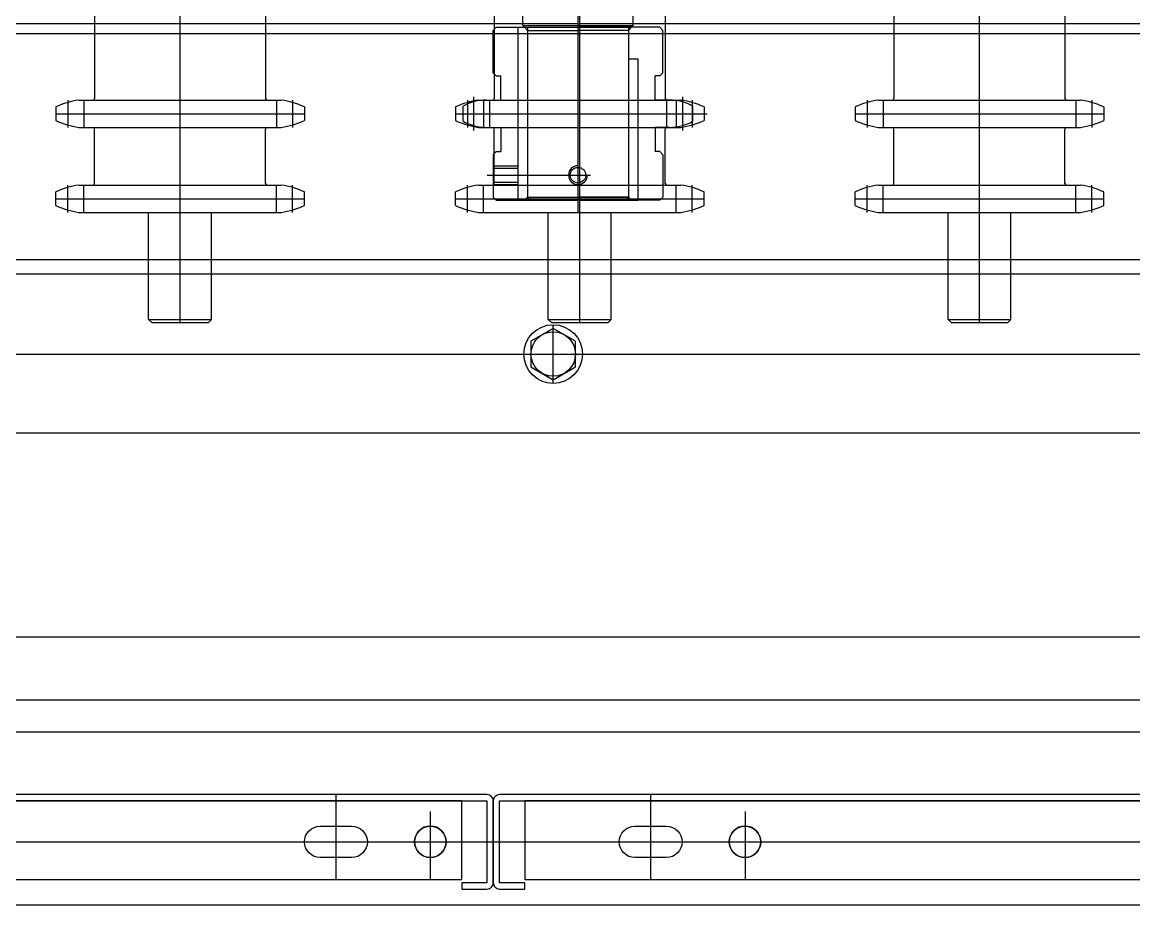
# Model space of a CAD drawing. Header units: millimetres. Extents: x -47382 to 204618, y -51045 to 127155.
# Drawn here: x 139290.3 to 139643.5, y 21551.9 to 21832.4 of the extents above; entities that cross this region are included whole.
import ezdxf

# ---------------------------------------------------------------- set-up
doc = ezdxf.new("R2010")
doc.units = ezdxf.units.MM
doc.header["$LTSCALE"] = 300
doc.header["$MEASUREMENT"] = 0
doc.layers.get('0').update_dxf_attribs({"linetype": 'CONTINUOUS'})
doc.layers.add('1', color=7, linetype='CONTINUOUS')
doc.layers.add('A-DETL-PEN8', color=8, linetype='CONTINUOUS')
doc.styles.get("Standard").update_dxf_attribs({"font": ''})
doc.styles.get('Standard').set_extended_font_data('DotumChe')

# ---------------------------------------------------------------- blocks, each defined once
blk = doc.blocks.new('A$C50FFAE84')
for centre in [(467.41, 104.05, -310.54), (2427.41, 104.05, -310.54), (467.41, 4.05, -310.54), (2427.41, 4.05, -310.54)]:
    blk.add_circle(centre, 5)
at = {"layer": '1'}
for p, q in [((467.41, 114.53, -310.54), (467.41, 91.67, -310.54)), ((2427.41, 114.53, -310.54), (2427.41, 91.67, -310.54)), ((477.07, 104.05, -310.54), (455.41, 104.05, -310.54)), ((2417.76, 104.05, -310.54), (2439.41, 104.05, -310.54)), ((467.41, 14.53, -310.54), (467.41, -8.33, -310.54)), ((2427.41, 14.53, -310.54), (2427.41, -8.33, -310.54)), ((477.07, 4.05, -310.54), (455.41, 4.05, -310.54)), ((2417.76, 4.05, -310.54), (2439.41, 4.05, -310.54))]:
    blk.add_line(p, q, dxfattribs=at)
blk = doc.blocks.new('G$CD692945F')
at = {"layer": 'A-DETL-PEN8'}
for p, q in [((3705.1, 987.09, 0), (3705.1, 2607.09, 0)), ((3832.1, 987.09, 0), (3832.1, 2607.09, 0)), ((3959.1, 987.09, 0), (3959.1, 2607.09, 0)), ((3831.53, 1402.95, 0), (3831.53, 1021.94, 0)), ((3677.93, 1091.59, 0), (3677.93, 1058.29, 0)), ((3732.27, 1091.59, 0), (3732.27, 1058.29, 0)), ((3804.93, 1091.59, 0), (3804.93, 1058.29, 0)), ((3859.27, 1091.59, 0), (3859.27, 1058.29, 0)), ((3931.93, 1091.59, 0), (3931.93, 1058.29, 0)), ((3986.27, 1091.59, 0), (3986.27, 1058.29, 0)), ((3814.03, 1081.44, 0), (3814.03, 1085.94, 0)), ((3849.03, 1081.44, 0), (3849.03, 1085.94, 0)), ((2637.1, 1082.09, 0), (4392.1, 1082.09, 0)), ((3804.53, 1079.94, 0), (3805.53, 1080.94, 0)), ((3805.53, 1080.94, 0), (3831.53, 1080.94, 0)), ((3812.53, 1025.94, 0), (3812.53, 1080.94, 0)), ((3814.03, 1081.44, 0), (3849.03, 1081.44, 0)), ((3814.53, 1080.94, 0), (3814.03, 1081.44, 0)), ((3814.53, 1080.94, 0), (3848.53, 1080.94, 0)), ((3815.53, 1079.94, 0), (3814.53, 1080.94, 0)), ((3815.53, 1080.94, 0), (3815.53, 1026.94, 0)), ((3831.53, 1083.64, 0), (3831.53, 1022.87, 0)), ((3857.53, 1080.94, 0), (3831.53, 1080.94, 0)), ((3847.53, 1080.94, 0), (3847.53, 1026.94, 0)), ((3847.53, 1079.94, 0), (3848.53, 1080.94, 0)), ((3848.53, 1080.94, 0), (3849.03, 1081.44, 0)), ((3858.53, 1079.94, 0), (3857.53, 1080.94, 0)), ((2637.1, 1078.89, 0), (4392.1, 1078.89, 0)), ((3804.53, 1066.44, 0), (3804.53, 1079.94, 0)), ((3815.53, 1079.94, 0), (3815.53, 1026.94, 0)), ((3815.53, 1079.94, 0), (3831.53, 1079.94, 0)), ((3847.53, 1079.94, 0), (3831.53, 1079.94, 0)), ((3847.53, 1079.94, 0), (3847.53, 1026.94, 0)), ((3858.53, 1066.44, 0), (3858.53, 1079.94, 0)), ((3847.53, 1070.94, 0), (3850.53, 1070.94, 0)), ((3850.53, 1070.94, 0), (3850.53, 1025.94, 0)), ((3805.53, 1065.44, 0), (3804.53, 1066.44, 0)), ((3805.53, 1065.44, 0), (3807.03, 1065.44, 0)), ((3807.03, 1057.79, 0), (3807.03, 1065.44, 0)), ((3856.03, 1057.79, 0), (3856.03, 1065.44, 0)), ((3857.53, 1065.44, 0), (3856.03, 1065.44, 0)), ((3857.53, 1065.44, 0), (3858.53, 1066.44, 0)), ((3669.43, 1057.79, 0), (3669.43, 1049.09, 0)), ((3672.95, 1057.79, 0), (3737.24, 1057.79, 0)), ((3674.51, 1057.79, 0), (3674.51, 1049.09, 0)), ((3735.69, 1057.79, 0), (3735.69, 1049.09, 0)), ((3740.77, 1057.79, 0), (3740.77, 1049.09, 0)), ((3796.43, 1057.79, 0), (3796.43, 1049.09, 0)), ((3798.37, 1058.79, 0), (3798.37, 1048.09, 0)), ((3799.95, 1057.79, 0), (3864.24, 1057.79, 0)), ((3801.51, 1057.79, 0), (3801.51, 1049.09, 0)), ((3802.46, 1057.79, 0), (3807.03, 1057.79, 0)), ((3803.45, 1057.79, 0), (3803.45, 1049.09, 0)), ((3860.6, 1057.79, 0), (3856.03, 1057.79, 0)), ((3859.62, 1057.79, 0), (3859.62, 1049.09, 0)), ((3862.69, 1057.79, 0), (3862.69, 1049.09, 0)), ((3864.7, 1058.79, 0), (3864.7, 1048.09, 0)), ((3867.77, 1057.79, 0), (3867.77, 1049.09, 0)), ((3923.43, 1057.79, 0), (3923.43, 1049.09, 0)), ((3926.95, 1057.79, 0), (3991.24, 1057.79, 0)), ((3928.51, 1057.79, 0), (3928.51, 1049.09, 0)), ((3989.69, 1057.79, 0), (3989.69, 1049.09, 0)), ((3994.77, 1057.79, 0), (3994.77, 1049.09, 0)), ((3665.6, 1055.62, 0), (3665.6, 1051.27, 0)), ((3665.6, 1053.44, 0), (3744.6, 1053.44, 0)), ((3744.6, 1055.62, 0), (3744.6, 1051.27, 0)), ((3792.6, 1055.62, 0), (3792.6, 1051.27, 0)), ((3792.6, 1053.44, 0), (3871.6, 1053.44, 0)), ((3795.03, 1051.05, 0), (3795.03, 1055.83, 0)), ((3795.03, 1053.44, 0), (3872.54, 1053.44, 0)), ((3868.03, 1051.05, 0), (3868.03, 1055.83, 0)), ((3871.6, 1055.62, 0), (3871.6, 1051.27, 0)), ((3919.6, 1055.62, 0), (3919.6, 1051.27, 0)), ((3919.6, 1053.44, 0), (3998.6, 1053.44, 0)), ((3998.6, 1055.62, 0), (3998.6, 1051.27, 0)), ((3672.95, 1049.09, 0), (3737.24, 1049.09, 0)), ((3799.95, 1049.09, 0), (3864.24, 1049.09, 0)), ((3802.46, 1049.09, 0), (3807.03, 1049.09, 0)), ((3807.03, 1049.09, 0), (3807.03, 1041.44, 0)), ((3860.6, 1049.09, 0), (3856.03, 1049.09, 0)), ((3856.03, 1049.09, 0), (3856.03, 1041.44, 0)), ((3926.95, 1049.09, 0), (3991.24, 1049.09, 0)), ((3677.93, 1031.29, 0), (3677.93, 1048.59, 0)), ((3732.27, 1031.29, 0), (3732.27, 1048.59, 0)), ((3804.93, 1031.29, 0), (3804.93, 1048.59, 0)), ((3859.27, 1031.29, 0), (3859.27, 1048.59, 0)), ((3931.93, 1031.29, 0), (3931.93, 1048.59, 0)), ((3986.27, 1031.29, 0), (3986.27, 1048.59, 0)), ((3805.53, 1041.44, 0), (3804.53, 1040.44, 0)), ((3804.53, 1040.44, 0), (3804.53, 1026.94, 0)), ((3805.53, 1041.44, 0), (3807.03, 1041.44, 0)), ((3857.53, 1041.44, 0), (3856.03, 1041.44, 0)), ((3857.53, 1041.44, 0), (3858.53, 1040.44, 0)), ((3858.53, 1040.44, 0), (3858.53, 1026.94, 0)), ((3804.53, 1036.94, 0), (3812.53, 1036.94, 0)), ((3804.53, 1036.14, 0), (3812.53, 1036.14, 0)), ((3831.53, 1037.94, 0), (3831.53, 1029.94, 0)), ((3802.64, 1033.94, 0), (3831.53, 1033.94, 0)), ((3804.53, 1031.74, 0), (3812.53, 1031.74, 0)), ((3827.53, 1033.94, 0), (3835.53, 1033.94, 0)), ((3665.6, 1024.27, 0), (3665.6, 1028.62, 0)), ((3669.43, 1022.09, 0), (3669.43, 1030.79, 0)), ((3672.95, 1030.79, 0), (3737.24, 1030.79, 0)), ((3674.51, 1022.09, 0), (3674.51, 1030.79, 0)), ((3735.69, 1022.09, 0), (3735.69, 1030.79, 0)), ((3740.77, 1022.09, 0), (3740.77, 1030.79, 0)), ((3744.6, 1024.27, 0), (3744.6, 1028.62, 0)), ((3792.6, 1024.27, 0), (3792.6, 1028.62, 0)), ((3796.43, 1022.09, 0), (3796.43, 1030.79, 0)), ((3799.95, 1030.79, 0), (3864.24, 1030.79, 0)), ((3801.51, 1022.09, 0), (3801.51, 1030.79, 0)), ((3804.53, 1030.94, 0), (3812.53, 1030.94, 0)), ((3862.69, 1022.09, 0), (3862.69, 1030.79, 0)), ((3867.77, 1022.09, 0), (3867.77, 1030.79, 0)), ((3871.6, 1024.27, 0), (3871.6, 1028.62, 0)), ((3919.6, 1024.27, 0), (3919.6, 1028.62, 0)), ((3923.43, 1022.09, 0), (3923.43, 1030.79, 0)), ((3926.95, 1030.79, 0), (3991.24, 1030.79, 0)), ((3928.51, 1022.09, 0), (3928.51, 1030.79, 0)), ((3989.69, 1022.09, 0), (3989.69, 1030.79, 0)), ((3994.77, 1022.09, 0), (3994.77, 1030.79, 0)), ((3998.6, 1024.27, 0), (3998.6, 1028.62, 0)), ((3665.6, 1026.44, 0), (3744.6, 1026.44, 0)), ((3792.6, 1026.44, 0), (3871.6, 1026.44, 0)), ((3804.53, 1026.94, 0), (3805.53, 1025.94, 0)), ((3805.53, 1025.94, 0), (3831.53, 1025.94, 0)), ((3815.53, 1026.94, 0), (3814.53, 1025.94, 0)), ((3815.53, 1026.94, 0), (3847.53, 1026.94, 0)), ((3815.53, 1026.94, 0), (3816.53, 1025.94, 0)), ((3815.53, 1026.94, 0), (3831.53, 1026.94, 0)), ((3816.53, 1025.94, 0), (3850.53, 1025.94, 0)), ((3847.53, 1026.94, 0), (3831.53, 1026.94, 0)), ((3857.53, 1025.94, 0), (3831.53, 1025.94, 0)), ((3846.53, 1025.94, 0), (3847.53, 1026.94, 0)), ((3847.53, 1026.94, 0), (3848.53, 1025.94, 0)), ((3858.53, 1026.94, 0), (3857.53, 1025.94, 0)), ((3919.6, 1026.44, 0), (3998.6, 1026.44, 0)), ((3672.95, 1022.09, 0), (3737.24, 1022.09, 0)), ((3695.1, 988.09, 0), (3695.1, 1022.09, 0)), ((3715.1, 988.09, 0), (3715.1, 1022.09, 0)), ((3799.95, 1022.09, 0), (3864.24, 1022.09, 0)), ((3822.1, 988.09, 0), (3822.1, 1022.09, 0)), ((3842.1, 988.09, 0), (3842.1, 1022.09, 0)), ((3926.95, 1022.09, 0), (3991.24, 1022.09, 0)), ((3949.1, 988.09, 0), (3949.1, 1022.09, 0)), ((3969.1, 988.09, 0), (3969.1, 1022.09, 0)), ((2637.1, 1007.09, 0), (4392.1, 1007.09, 0)), ((2637.1, 1002.59, 0), (4392.1, 1002.59, 0)), ((3695.1, 988.09, 0), (3715.1, 988.09, 0)), ((3696.1, 987.09, 0), (3695.1, 988.09, 0)), ((3696.1, 987.09, 0), (3714.1, 987.09, 0)), ((3714.1, 987.09, 0), (3715.1, 988.09, 0)), ((3822.1, 988.09, 0), (3842.1, 988.09, 0)), ((3823.1, 987.09, 0), (3822.1, 988.09, 0)), ((3823.1, 987.09, 0), (3841.1, 987.09, 0)), ((3823.65, 967.77, 0), (3823.65, 986.42, 0)), ((3841.1, 987.09, 0), (3842.1, 988.09, 0)), ((3949.1, 988.09, 0), (3969.1, 988.09, 0)), ((3950.1, 987.09, 0), (3949.1, 988.09, 0)), ((3950.1, 987.09, 0), (3968.1, 987.09, 0)), ((3968.1, 987.09, 0), (3969.1, 988.09, 0)), ((3823.65, 985.25, 0), (3816.58, 981.17, 0)), ((3830.71, 981.17, 0), (3823.65, 985.25, 0)), ((3816.58, 981.17, 0), (3816.58, 973.01, 0)), ((3830.71, 973.01, 0), (3830.71, 981.17, 0)), ((2637.1, 977.09, 0), (4392.1, 977.09, 0)), ((3816.58, 973.01, 0), (3823.65, 968.94, 0)), ((3823.65, 968.94, 0), (3830.71, 973.01, 0)), ((2637.1, 952.09, 0), (4392.1, 952.09, 0)), ((4392.1, 887.09, 0), (2637.1, 887.09, 0)), ((2637.1, 857.09, 0), (4392.1, 857.09, 0)), ((3754.6, 837.09, 0), (3754.6, 810.09, 0)), ((3854.6, 837.09, 0), (3854.6, 810.09, 0)), ((3224.6, 822.09, 0), (3804.6, 822.09, 0)), ((3804.6, 822.09, 0), (4454.6, 822.09, 0))]:
    blk.add_line(p, q, dxfattribs=at)
at = {"layer": 'A-DETL-PEN8', "elevation": 0}
for points in [[(2644.6, 802.09), (4489.6, 802.09), (4489.6, 867.09), (2644.6, 867.09)], [(3234.6, 810.09), (3794.6, 810.09), (3794.6, 835.09), (3234.6, 835.09)], [(3814.6, 810.09), (4444.6, 810.09), (4444.6, 835.09), (3814.6, 835.09)]]:
    blk.add_lwpolyline(points, close=True, dxfattribs=at)
for points in [[(3804.6, 809.09), (3804.6, 835.09, 0.414214), (3802.6, 837.09), (3226.6, 837.09, 0.414214), (3224.6, 835.09), (3224.6, 809.09, 0.414214), (3226.6, 807.09), (3234.6, 807.09), (3234.6, 809.09), (3226.6, 809.09), (3226.6, 835.09), (3802.6, 835.09), (3802.6, 809.09), (3794.6, 809.09), (3794.6, 807.09), (3802.6, 807.09, 0.414214)], [(4454.6, 809.09), (4454.6, 835.09, 0.414214), (4452.6, 837.09), (3806.6, 837.09, 0.414214), (3804.6, 835.09), (3804.6, 809.09, 0.414214), (3806.6, 807.09), (3814.6, 807.09), (3814.6, 809.09), (3806.6, 809.09), (3806.6, 835.09), (4452.6, 835.09), (4452.6, 809.09), (4444.6, 809.09), (4444.6, 807.09), (4452.6, 807.09, 0.414214)], [(3749.6, 827.09), (3759.6, 827.09, -1), (3759.6, 817.09), (3749.6, 817.09, -1)], [(3849.6, 827.09), (3859.6, 827.09, -1), (3859.6, 817.09), (3849.6, 817.09, -1)]]:
    blk.add_lwpolyline(points, format="xyb", close=True, dxfattribs=at)
at = {"layer": 'A-DETL-PEN8'}
for centre, radius in [((3831.53, 1033.94, 0), 2.46), ((3823.65, 977.09, 0), 9.32), ((3823.65, 977.09, 0), 7.07)]:
    blk.add_circle(centre, radius, dxfattribs=at)
for centre, radius, start, end in [((3677.24, 1029.77, 0), 28.35, 98.7025, 114.2476), ((3677.43, 1058.29, 0), 0.5, 270, 0), ((3732.77, 1058.29, 0), 0.5, 180, 270), ((3732.95, 1029.77, 0), 28.35, 65.7524, 81.2975), ((3804.24, 1029.77, 0), 28.35, 98.7025, 114.2476), ((3802.47, 1042.69, 0), 15.1, 90.0268, 119.5159), ((3804.43, 1058.29, 0), 0.5, 270, 0), ((3859.77, 1058.29, 0), 0.5, 180, 270), ((3860.59, 1042.69, 0), 15.1, 60.4841, 89.9732), ((3859.95, 1029.77, 0), 28.35, 65.7524, 81.2975), ((3931.24, 1029.77, 0), 28.35, 98.7025, 114.2476), ((3931.43, 1058.29, 0), 0.5, 270, 0), ((3986.77, 1058.29, 0), 0.5, 180, 270), ((3986.95, 1029.77, 0), 28.35, 65.7524, 81.2975), ((3677.24, 1077.12, 0), 28.35, 245.7524, 261.2975), ((3677.43, 1048.59, 0), 0.5, 0, 90), ((3732.77, 1048.59, 0), 0.5, 90, 180), ((3732.95, 1077.12, 0), 28.35, 278.7025, 294.2476), ((3804.24, 1077.12, 0), 28.35, 245.7524, 261.2975), ((3802.47, 1064.2, 0), 15.1, 240.4841, 269.9732), ((3804.43, 1048.59, 0), 0.5, 0, 90), ((3859.77, 1048.59, 0), 0.5, 90, 180), ((3860.59, 1064.2, 0), 15.1, 270.0268, 299.5159), ((3859.95, 1077.12, 0), 28.35, 278.7025, 294.2476), ((3931.24, 1077.12, 0), 28.35, 245.7524, 261.2975), ((3931.43, 1048.59, 0), 0.5, 0, 90), ((3986.77, 1048.59, 0), 0.5, 90, 180), ((3986.95, 1077.12, 0), 28.35, 278.7025, 294.2476), ((3831.53, 1033.94, 0), 3, 90, 0), ((3677.24, 1002.77, 0), 28.35, 98.7025, 114.2476), ((3677.43, 1031.29, 0), 0.5, 270, 0), ((3732.77, 1031.29, 0), 0.5, 180, 270), ((3732.95, 1002.77, 0), 28.35, 65.7524, 81.2975), ((3804.24, 1002.77, 0), 28.35, 98.7025, 114.2476), ((3804.43, 1031.29, 0), 0.5, 270, 0), ((3859.77, 1031.29, 0), 0.5, 180, 270), ((3859.95, 1002.77, 0), 28.35, 65.7524, 81.2975), ((3931.24, 1002.77, 0), 28.35, 98.7025, 114.2476), ((3931.43, 1031.29, 0), 0.5, 270, 0), ((3986.77, 1031.29, 0), 0.5, 180, 270), ((3986.95, 1002.77, 0), 28.35, 65.7524, 81.2975), ((3677.24, 1050.12, 0), 28.35, 245.7524, 261.2975), ((3732.95, 1050.12, 0), 28.35, 278.7025, 294.2476), ((3804.24, 1050.12, 0), 28.35, 245.7524, 261.2975), ((3859.95, 1050.12, 0), 28.35, 278.7025, 294.2476), ((3931.24, 1050.12, 0), 28.35, 245.7524, 261.2975), ((3986.95, 1050.12, 0), 28.35, 278.7025, 294.2476)]:
    blk.add_arc(centre, radius, start, end, dxfattribs=at)
at = {"layer": 'A-DETL-PEN8', "xscale": -1, "rotation": 89.99999999999999}
blk.add_blockref('A$C50FFAE84', (3888.65, 3249.51, 310.54), dxfattribs=at)
at = {"layer": 'A-DETL-PEN8', "rotation": 90}
blk.add_blockref('A$C50FFAE84', (3888.65, 354.68, 310.54), dxfattribs=at)
at = {"layer": 'A-DETL-PEN8', "text_generation_flag": 4, "flags": 1}
for tag, p in [('QTY', (3697.93, 3085.6, 0)), ('USER5', (3697.93, 3084.6, 0)), ('USER4', (3697.93, 3083.6, 0)), ('USER3', (3697.93, 3082.6, 0)), ('USER2', (3697.93, 3081.6, 0)), ('USER1', (3697.93, 3080.6, 0)), ('WEIGHT', (3697.93, 3076.6, 0)), ('REMARK', (3697.93, 3079.6, 0)), ('MAKER', (3697.93, 3078.6, 0)), ('PRICE', (3697.93, 3077.6, 0)), ('MATERIAL', (3697.93, 3075.6, 0)), ('SPEC', (3697.93, 3074.6, 0)), ('ENAME', (3697.93, 3073.6, 0)), ('NAME', (3697.93, 3072.6, 0))]:
    blk.add_attdef(tag, p, '', height=0.25, dxfattribs=at)

msp = doc.modelspace()

# ---------------------------------------------------------------- block references
msp.add_blockref('G$CD692945F', (135635.4, 20749.85))

doc.saveas('drawing.dxf')
